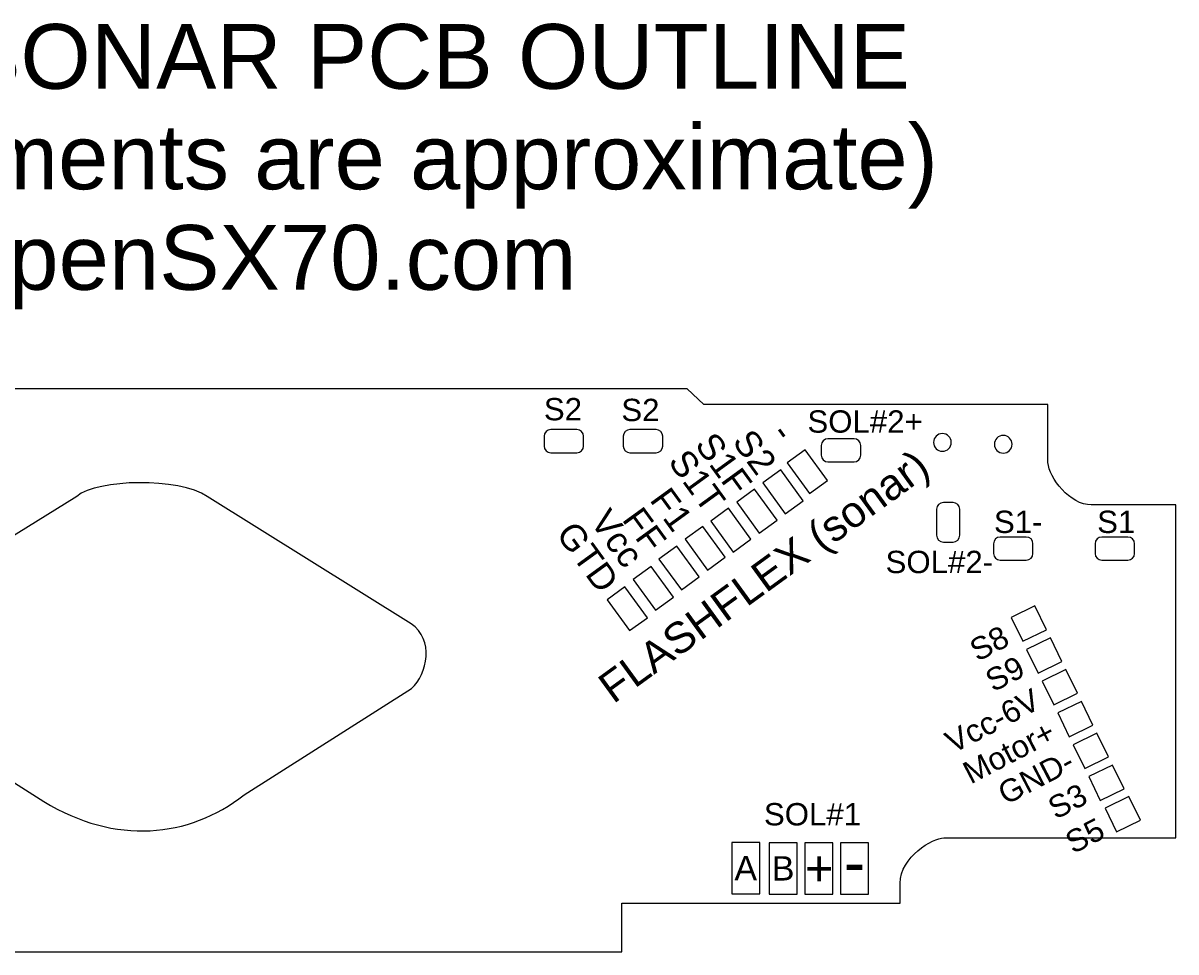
# Model space of a CAD drawing. Header units: millimetres. Extents: x -59 to 59, y -49 to 45.
# Drawn here: x -12 to 45.1, y -1.2 to 44.7 of the extents above; entities that cross this region are included whole.
import ezdxf
from ezdxf.lldxf.tags import DXFTag

# ---------------------------------------------------------------- set-up
doc = ezdxf.new("R2010")
doc.units = ezdxf.units.MM
doc.header["$MEASUREMENT"] = 0
doc.layers.add('Capa 1', color=7, linetype='Continuous')
doc.styles.add('26', font='Arial', dxfattribs={"height": 1})
doc.styles.add('27', font='Arial', dxfattribs={"height": 1})
doc.styles.add('28', font='Arial', dxfattribs={"height": 1})
doc.styles.add('29', font='Arial', dxfattribs={"height": 1})
doc.styles.add('30', font='Arial', dxfattribs={"height": 1})
doc.styles.add('31', font='Arial', dxfattribs={"height": 1})
doc.styles.add('32', font='Arial', dxfattribs={"height": 1})
doc.styles.add('33', font='Arial', dxfattribs={"height": 1})
doc.styles.add('34', font='Arial', dxfattribs={"height": 1})
doc.styles.add('35', font='Arial', dxfattribs={"height": 1})
doc.styles.add('36', font='Arial', dxfattribs={"height": 1})
doc.styles.add('37', font='Arial', dxfattribs={"height": 1})
doc.styles.add('38', font='Arial', dxfattribs={"height": 1})
doc.styles.add('39', font='Arial', dxfattribs={"height": 1})
doc.styles.add('40', font='Arial', dxfattribs={"height": 1})
doc.styles.add('41', font='Arial', dxfattribs={"height": 1})
doc.styles.add('42', font='Arial', dxfattribs={"height": 1})
doc.styles.add('43', font='Arial', dxfattribs={"height": 1})
doc.styles.add('44', font='Arial', dxfattribs={"height": 1})
doc.styles.add('45', font='Arial', dxfattribs={"height": 1})
doc.styles.add('46', font='Arial', dxfattribs={"height": 1})
doc.styles.add('48', font='Arial', dxfattribs={"height": 1})
doc.styles.add('49', font='Arial', dxfattribs={"height": 1})
doc.styles.add('50', font='Arial', dxfattribs={"height": 1})
doc.styles.add('51', font='Arial', dxfattribs={"height": 1})
doc.styles.add('52', font='Arial', dxfattribs={"height": 1})
doc.styles.add('53', font='Arial', dxfattribs={"height": 1})
doc.styles.add('54', font='Arial', dxfattribs={"height": 1})
doc.styles.add('55', font='Arial', dxfattribs={"height": 1})
doc.styles.add('56', font='Arial', dxfattribs={"height": 1})
tags = doc.linetypes.add('New Line1', pattern=[0.2, 0.1, -0.1]).pattern_tags.tags
tags[6:7] = [DXFTag(74, 4), DXFTag(75, 0), DXFTag(340, '0'), DXFTag(46, 1.0), DXFTag(50, 0.0), DXFTag(44, 0.0), DXFTag(45, 0.0)]
tags[4:5] = [DXFTag(74, 4), DXFTag(75, 0), DXFTag(340, '0'), DXFTag(46, 1.0), DXFTag(50, 0.0), DXFTag(44, 0.0), DXFTag(45, 0.0)]
tags = doc.linetypes.add('New Line2', pattern=[0.2, 0.1, -0.1]).pattern_tags.tags
tags[6:7] = [DXFTag(74, 4), DXFTag(75, 0), DXFTag(340, '0'), DXFTag(46, 1.0), DXFTag(50, 0.0), DXFTag(44, 0.0), DXFTag(45, 0.0)]
tags[4:5] = [DXFTag(74, 4), DXFTag(75, 0), DXFTag(340, '0'), DXFTag(46, 1.0), DXFTag(50, 0.0), DXFTag(44, 0.0), DXFTag(45, 0.0)]
tags = doc.linetypes.add('New Line3', pattern=[0.2, 0.1, -0.1]).pattern_tags.tags
tags[6:7] = [DXFTag(74, 4), DXFTag(75, 0), DXFTag(340, '0'), DXFTag(46, 1.0), DXFTag(50, 0.0), DXFTag(44, 0.0), DXFTag(45, 0.0)]
tags[4:5] = [DXFTag(74, 4), DXFTag(75, 0), DXFTag(340, '0'), DXFTag(46, 1.0), DXFTag(50, 0.0), DXFTag(44, 0.0), DXFTag(45, 0.0)]
tags = doc.linetypes.add('New Line4', pattern=[0.2, 0.1, -0.1]).pattern_tags.tags
tags[6:7] = [DXFTag(74, 4), DXFTag(75, 0), DXFTag(340, '0'), DXFTag(46, 1.0), DXFTag(50, 0.0), DXFTag(44, 0.0), DXFTag(45, 0.0)]
tags[4:5] = [DXFTag(74, 4), DXFTag(75, 0), DXFTag(340, '0'), DXFTag(46, 1.0), DXFTag(50, 0.0), DXFTag(44, 0.0), DXFTag(45, 0.0)]
tags = doc.linetypes.add('New Line5', pattern=[0.2, 0.1, -0.1]).pattern_tags.tags
tags[6:7] = [DXFTag(74, 4), DXFTag(75, 0), DXFTag(340, '0'), DXFTag(46, 1.0), DXFTag(50, 0.0), DXFTag(44, 0.0), DXFTag(45, 0.0)]
tags[4:5] = [DXFTag(74, 4), DXFTag(75, 0), DXFTag(340, '0'), DXFTag(46, 1.0), DXFTag(50, 0.0), DXFTag(44, 0.0), DXFTag(45, 0.0)]
tags = doc.linetypes.add('New Line6', pattern=[0.2, 0.1, -0.1]).pattern_tags.tags
tags[6:7] = [DXFTag(74, 4), DXFTag(75, 0), DXFTag(340, '0'), DXFTag(46, 1.0), DXFTag(50, 0.0), DXFTag(44, 0.0), DXFTag(45, 0.0)]
tags[4:5] = [DXFTag(74, 4), DXFTag(75, 0), DXFTag(340, '0'), DXFTag(46, 1.0), DXFTag(50, 0.0), DXFTag(44, 0.0), DXFTag(45, 0.0)]
tags = doc.linetypes.add('New Line7', pattern=[0.2, 0.1, -0.1]).pattern_tags.tags
tags[6:7] = [DXFTag(74, 4), DXFTag(75, 0), DXFTag(340, '0'), DXFTag(46, 1.0), DXFTag(50, 0.0), DXFTag(44, 0.0), DXFTag(45, 0.0)]
tags[4:5] = [DXFTag(74, 4), DXFTag(75, 0), DXFTag(340, '0'), DXFTag(46, 1.0), DXFTag(50, 0.0), DXFTag(44, 0.0), DXFTag(45, 0.0)]
tags = doc.linetypes.add('New Line8', pattern=[0.2, 0.1, -0.1]).pattern_tags.tags
tags[6:7] = [DXFTag(74, 4), DXFTag(75, 0), DXFTag(340, '0'), DXFTag(46, 1.0), DXFTag(50, 0.0), DXFTag(44, 0.0), DXFTag(45, 0.0)]
tags[4:5] = [DXFTag(74, 4), DXFTag(75, 0), DXFTag(340, '0'), DXFTag(46, 1.0), DXFTag(50, 0.0), DXFTag(44, 0.0), DXFTag(45, 0.0)]

msp = doc.modelspace()

# ---------------------------------------------------------------- linework, layer by layer
at = {"layer": 'Capa 1', "color": 251, "lineweight": 9}
for points in [[(23.076, 1.668), (24.458, 1.668), (24.458, 4.207), (23.076, 4.207), (23.076, 1.668)], [(23.076, 1.668), (24.458, 1.668), (24.458, 4.207), (23.076, 4.207), (23.076, 1.668)], [(24.923, 1.661), (26.306, 1.661), (26.306, 4.2), (24.923, 4.2), (24.923, 1.661)], [(24.923, 1.661), (26.306, 1.661), (26.306, 4.2), (24.923, 4.2), (24.923, 1.661)], [(28.456, 1.654), (29.839, 1.654), (29.839, 4.192), (28.456, 4.192), (28.456, 1.654)]]:
    msp.add_lwpolyline(points, close=True, dxfattribs=at)
at = {"layer": 'Capa 1', "color": 7, "lineweight": 9}
for points in [[(26.688, 1.651), (28.07, 1.651), (28.07, 4.189), (26.688, 4.189), (26.688, 1.651)], [(28.456, 1.654), (29.839, 1.654), (29.839, 4.192), (28.456, 4.192), (28.456, 1.654)]]:
    msp.add_lwpolyline(points, close=True, dxfattribs=at)
at = {"layer": 'Capa 1', "color": 251, "lineweight": 9}
for points, knots in [([(40.866, 20.909), (40.866, 20.909), (40.936, 20.911), (40.936, 20.911), (40.936, 20.911), (40.936, 20.911), (45.054, 20.908), (45.054, 20.908), (45.054, 20.908), (45.054, 20.908), (45.054, 4.436), (45.054, 4.436), (45.054, 4.436), (45.054, 4.436), (33.574, 4.436), (33.574, 4.436), (33.574, 4.436), (33.022, 4.436), (31.407, 3.503), (31.407, 2.196), (31.407, 2.196), (31.407, 2.196), (31.407, 1.207), (31.407, 1.207), (31.407, 1.207), (31.407, 1.207), (17.637, 1.207), (17.637, 1.207), (17.637, 1.207), (17.637, 1.207), (17.637, -1.202), (17.637, -1.202), (17.637, -1.202), (17.637, -1.202), (-46.663, -1.202), (-46.663, -1.202), (-46.663, -1.202), (-46.663, -1.202), (-46.663, 2.403), (-46.663, 2.403), (-46.663, 2.403), (-46.663, 3.121), (-47.97, 4.436), (-49.172, 4.436), (-49.172, 4.436), (-49.172, 4.436), (-50.83, 4.436), (-50.83, 4.436), (-50.83, 4.436), (-50.83, 4.436), (-50.83, 12.617), (-50.83, 12.617), (-50.83, 12.617), (-50.83, 12.617), (-48.242, 12.638), (-48.242, 12.638), (-48.242, 12.638), (-47.551, 12.85), (-47.557, 14.053), (-48.242, 14.252), (-48.242, 14.252), (-48.242, 14.252), (-50.83, 14.256), (-50.83, 14.256), (-50.83, 14.256), (-50.83, 14.256), (-50.83, 18.083), (-50.83, 18.083), (-50.83, 18.083), (-50.83, 18.083), (-48.242, 18.083), (-48.242, 18.083), (-48.242, 18.083), (-46.663, 18.083), (-46.006, 19.727), (-46.006, 20.908), (-46.006, 20.908), (-46.006, 20.908), (-46.006, 25.87), (-46.006, 25.87), (-46.006, 25.87), (-46.006, 25.87), (-35.727, 25.87), (-35.727, 25.87), (-35.727, 25.87), (-35.727, 25.87), (-35.727, 24.741), (-35.727, 24.741), (-35.727, 24.741), (-35.727, 24.741), (-26.3, 24.741), (-26.3, 24.741), (-26.3, 24.741), (-26.3, 24.741), (-26.3, 26.66), (-26.3, 26.66), (-26.3, 26.66), (-26.3, 26.66), (20.877, 26.66), (20.877, 26.66), (20.877, 26.66), (20.877, 26.66), (21.688, 25.87), (21.688, 25.87), (21.688, 25.87), (21.688, 25.87), (38.717, 25.87), (38.717, 25.87), (38.717, 25.87), (38.717, 25.87), (38.723, 23.006), (38.723, 23.006), (38.723, 23.006), (38.757, 22.246), (39.823, 20.908), (40.866, 20.909)], [0, 0, 0, 0, 0.033333, 0.033333, 0.033333, 0.033333, 0.066667, 0.066667, 0.066667, 0.066667, 0.1, 0.1, 0.1, 0.1, 0.133333, 0.133333, 0.133333, 0.133333, 0.166667, 0.166667, 0.166667, 0.166667, 0.2, 0.2, 0.2, 0.2, 0.233333, 0.233333, 0.233333, 0.233333, 0.266667, 0.266667, 0.266667, 0.266667, 0.3, 0.3, 0.3, 0.3, 0.333333, 0.333333, 0.333333, 0.333333, 0.366667, 0.366667, 0.366667, 0.366667, 0.4, 0.4, 0.4, 0.4, 0.433333, 0.433333, 0.433333, 0.433333, 0.466667, 0.466667, 0.466667, 0.466667, 0.5, 0.5, 0.5, 0.5, 0.533333, 0.533333, 0.533333, 0.533333, 0.566667, 0.566667, 0.566667, 0.566667, 0.6, 0.6, 0.6, 0.6, 0.633333, 0.633333, 0.633333, 0.633333, 0.666667, 0.666667, 0.666667, 0.666667, 0.7, 0.7, 0.7, 0.7, 0.733333, 0.733333, 0.733333, 0.733333, 0.766667, 0.766667, 0.766667, 0.766667, 0.8, 0.8, 0.8, 0.8, 0.833333, 0.833333, 0.833333, 0.833333, 0.866667, 0.866667, 0.866667, 0.866667, 0.9, 0.9, 0.9, 0.9, 0.933333, 0.933333, 0.933333, 0.933333, 1, 1, 1, 1]), ([(25.823, 22.994), (25.823, 22.994), (26.705, 23.635), (26.705, 23.635), (26.705, 23.635), (26.705, 23.635), (27.813, 22.11), (27.813, 22.11), (27.813, 22.11), (27.813, 22.11), (26.93, 21.469), (26.93, 21.469), (26.93, 21.469), (26.93, 21.469), (25.823, 22.994), (25.823, 22.994)], [0, 0, 0, 0, 0.2, 0.2, 0.2, 0.2, 0.4, 0.4, 0.4, 0.4, 0.6, 0.6, 0.6, 0.6, 1, 1, 1, 1]), ([(-19.308, 15.146), (-19.308, 15.146), (-9.334, 21.332), (-9.334, 21.332), (-9.334, 21.332), (-8.307, 22.194), (-4.274, 22.279), (-2.875, 21.332), (-2.875, 21.332), (-2.875, 21.332), (7.217, 15.027), (7.217, 15.027), (7.217, 15.027), (8.36, 14.256), (8.03, 12.554), (7.233, 11.824), (7.233, 11.824), (7.233, 11.824), (-1.049, 6.563), (-1.049, 6.563), (-1.049, 6.563), (-3.799, 4.436), (-7.4, 4.075), (-10.961, 6.244), (-10.961, 6.244), (-10.961, 6.244), (-19.607, 11.728), (-19.607, 11.728), (-19.607, 11.728), (-20.777, 12.393), (-20.942, 14.236), (-19.308, 15.146)], [0, 0, 0, 0, 0.111111, 0.111111, 0.111111, 0.111111, 0.222222, 0.222222, 0.222222, 0.222222, 0.333333, 0.333333, 0.333333, 0.333333, 0.444444, 0.444444, 0.444444, 0.444444, 0.555556, 0.555556, 0.555556, 0.555556, 0.666667, 0.666667, 0.666667, 0.666667, 0.777778, 0.777778, 0.777778, 0.777778, 1, 1, 1, 1]), ([(24.616, 22), (24.616, 22), (25.498, 22.641), (25.498, 22.641), (25.498, 22.641), (25.498, 22.641), (26.606, 21.117), (26.606, 21.117), (26.606, 21.117), (26.606, 21.117), (25.723, 20.475), (25.723, 20.475), (25.723, 20.475), (25.723, 20.475), (24.616, 22), (24.616, 22)], [0, 0, 0, 0, 0.2, 0.2, 0.2, 0.2, 0.4, 0.4, 0.4, 0.4, 0.6, 0.6, 0.6, 0.6, 1, 1, 1, 1]), ([(23.326, 21.043), (23.326, 21.043), (24.209, 21.684), (24.209, 21.684), (24.209, 21.684), (24.209, 21.684), (25.317, 20.16), (25.317, 20.16), (25.317, 20.16), (25.317, 20.16), (24.434, 19.518), (24.434, 19.518), (24.434, 19.518), (24.434, 19.518), (23.326, 21.043), (23.326, 21.043)], [0, 0, 0, 0, 0.2, 0.2, 0.2, 0.2, 0.4, 0.4, 0.4, 0.4, 0.6, 0.6, 0.6, 0.6, 1, 1, 1, 1]), ([(22.037, 20.101), (22.037, 20.101), (22.919, 20.742), (22.919, 20.742), (22.919, 20.742), (22.919, 20.742), (24.027, 19.217), (24.027, 19.217), (24.027, 19.217), (24.027, 19.217), (23.144, 18.576), (23.144, 18.576), (23.144, 18.576), (23.144, 18.576), (22.037, 20.101), (22.037, 20.101)], [0, 0, 0, 0, 0.2, 0.2, 0.2, 0.2, 0.4, 0.4, 0.4, 0.4, 0.6, 0.6, 0.6, 0.6, 1, 1, 1, 1]), ([(20.764, 19.208), (20.764, 19.208), (21.646, 19.849), (21.646, 19.849), (21.646, 19.849), (21.646, 19.849), (22.754, 18.325), (22.754, 18.325), (22.754, 18.325), (22.754, 18.325), (21.871, 17.683), (21.871, 17.683), (21.871, 17.683), (21.871, 17.683), (20.764, 19.208), (20.764, 19.208)], [0, 0, 0, 0, 0.2, 0.2, 0.2, 0.2, 0.4, 0.4, 0.4, 0.4, 0.6, 0.6, 0.6, 0.6, 1, 1, 1, 1]), ([(19.474, 18.232), (19.474, 18.232), (20.357, 18.874), (20.357, 18.874), (20.357, 18.874), (20.357, 18.874), (21.465, 17.349), (21.465, 17.349), (21.465, 17.349), (21.465, 17.349), (20.582, 16.708), (20.582, 16.708), (20.582, 16.708), (20.582, 16.708), (19.474, 18.232), (19.474, 18.232)], [0, 0, 0, 0, 0.2, 0.2, 0.2, 0.2, 0.4, 0.4, 0.4, 0.4, 0.6, 0.6, 0.6, 0.6, 1, 1, 1, 1]), ([(18.201, 17.224), (18.201, 17.224), (19.084, 17.865), (19.084, 17.865), (19.084, 17.865), (19.084, 17.865), (20.192, 16.341), (20.192, 16.341), (20.192, 16.341), (20.192, 16.341), (19.309, 15.699), (19.309, 15.699), (19.309, 15.699), (19.309, 15.699), (18.201, 17.224), (18.201, 17.224)], [0, 0, 0, 0, 0.2, 0.2, 0.2, 0.2, 0.4, 0.4, 0.4, 0.4, 0.6, 0.6, 0.6, 0.6, 1, 1, 1, 1]), ([(16.912, 16.215), (16.912, 16.215), (17.794, 16.857), (17.794, 16.857), (17.794, 16.857), (17.794, 16.857), (18.902, 15.332), (18.902, 15.332), (18.902, 15.332), (18.902, 15.332), (18.02, 14.691), (18.02, 14.691), (18.02, 14.691), (18.02, 14.691), (16.912, 16.215), (16.912, 16.215)], [0, 0, 0, 0, 0.2, 0.2, 0.2, 0.2, 0.4, 0.4, 0.4, 0.4, 0.6, 0.6, 0.6, 0.6, 1, 1, 1, 1]), ([(38.072, 15.913), (38.072, 15.913), (38.645, 14.739), (38.645, 14.739), (38.645, 14.739), (38.645, 14.739), (37.471, 14.166), (37.471, 14.166), (37.471, 14.166), (37.471, 14.166), (36.898, 15.34), (36.898, 15.34), (36.898, 15.34), (36.898, 15.34), (38.072, 15.913), (38.072, 15.913)], [0, 0, 0, 0, 0.2, 0.2, 0.2, 0.2, 0.4, 0.4, 0.4, 0.4, 0.6, 0.6, 0.6, 0.6, 1, 1, 1, 1]), ([(38.84, 14.339), (38.84, 14.339), (39.413, 13.165), (39.413, 13.165), (39.413, 13.165), (39.413, 13.165), (38.239, 12.592), (38.239, 12.592), (38.239, 12.592), (38.239, 12.592), (37.666, 13.766), (37.666, 13.766), (37.666, 13.766), (37.666, 13.766), (38.84, 14.339), (38.84, 14.339)], [0, 0, 0, 0, 0.2, 0.2, 0.2, 0.2, 0.4, 0.4, 0.4, 0.4, 0.6, 0.6, 0.6, 0.6, 1, 1, 1, 1]), ([(39.608, 12.765), (39.608, 12.765), (40.181, 11.591), (40.181, 11.591), (40.181, 11.591), (40.181, 11.591), (39.007, 11.018), (39.007, 11.018), (39.007, 11.018), (39.007, 11.018), (38.434, 12.192), (38.434, 12.192), (38.434, 12.192), (38.434, 12.192), (39.608, 12.765), (39.608, 12.765)], [0, 0, 0, 0, 0.2, 0.2, 0.2, 0.2, 0.4, 0.4, 0.4, 0.4, 0.6, 0.6, 0.6, 0.6, 1, 1, 1, 1]), ([(40.376, 11.191), (40.376, 11.191), (40.948, 10.017), (40.948, 10.017), (40.948, 10.017), (40.948, 10.017), (39.774, 9.444), (39.774, 9.444), (39.774, 9.444), (39.774, 9.444), (39.202, 10.618), (39.202, 10.618), (39.202, 10.618), (39.202, 10.618), (40.376, 11.191), (40.376, 11.191)], [0, 0, 0, 0, 0.2, 0.2, 0.2, 0.2, 0.4, 0.4, 0.4, 0.4, 0.6, 0.6, 0.6, 0.6, 1, 1, 1, 1]), ([(41.143, 9.617), (41.143, 9.617), (41.716, 8.443), (41.716, 8.443), (41.716, 8.443), (41.716, 8.443), (40.542, 7.87), (40.542, 7.87), (40.542, 7.87), (40.542, 7.87), (39.969, 9.044), (39.969, 9.044), (39.969, 9.044), (39.969, 9.044), (41.143, 9.617), (41.143, 9.617)], [0, 0, 0, 0, 0.2, 0.2, 0.2, 0.2, 0.4, 0.4, 0.4, 0.4, 0.6, 0.6, 0.6, 0.6, 1, 1, 1, 1]), ([(41.911, 8.043), (41.911, 8.043), (42.484, 6.869), (42.484, 6.869), (42.484, 6.869), (42.484, 6.869), (41.31, 6.296), (41.31, 6.296), (41.31, 6.296), (41.31, 6.296), (40.737, 7.47), (40.737, 7.47), (40.737, 7.47), (40.737, 7.47), (41.911, 8.043), (41.911, 8.043)], [0, 0, 0, 0, 0.2, 0.2, 0.2, 0.2, 0.4, 0.4, 0.4, 0.4, 0.6, 0.6, 0.6, 0.6, 1, 1, 1, 1]), ([(42.72, 6.487), (42.72, 6.487), (43.293, 5.313), (43.293, 5.313), (43.293, 5.313), (43.293, 5.313), (42.119, 4.741), (42.119, 4.741), (42.119, 4.741), (42.119, 4.741), (41.546, 5.915), (41.546, 5.915), (41.546, 5.915), (41.546, 5.915), (42.72, 6.487), (42.72, 6.487)], [0, 0, 0, 0, 0.2, 0.2, 0.2, 0.2, 0.4, 0.4, 0.4, 0.4, 0.6, 0.6, 0.6, 0.6, 1, 1, 1, 1])]:
    msp.add_open_spline(points, degree=3, knots=knots, dxfattribs=at)
at = {"layer": 'Capa 1', "color": 251, "linetype": 'New Line7', "lineweight": 9}
msp.add_open_spline([(14.122, 24.635), (14.122, 24.635), (15.411, 24.635), (15.411, 24.635), (15.411, 24.635), (15.594, 24.635), (15.743, 24.486), (15.743, 24.303), (15.743, 24.303), (15.743, 24.303), (15.743, 23.824), (15.743, 23.824), (15.743, 23.824), (15.743, 23.641), (15.594, 23.492), (15.411, 23.492), (15.411, 23.492), (15.411, 23.492), (14.122, 23.492), (14.122, 23.492), (14.122, 23.492), (13.939, 23.492), (13.789, 23.641), (13.789, 23.824), (13.789, 23.824), (13.789, 23.824), (13.789, 24.303), (13.789, 24.303), (13.789, 24.303), (13.789, 24.486), (13.939, 24.635), (14.122, 24.635)], degree=3, knots=[0, 0, 0, 0, 0.111111, 0.111111, 0.111111, 0.111111, 0.222222, 0.222222, 0.222222, 0.222222, 0.333333, 0.333333, 0.333333, 0.333333, 0.444444, 0.444444, 0.444444, 0.444444, 0.555556, 0.555556, 0.555556, 0.555556, 0.666667, 0.666667, 0.666667, 0.666667, 0.777778, 0.777778, 0.777778, 0.777778, 1, 1, 1, 1], dxfattribs=at)
at = {"layer": 'Capa 1', "color": 251, "linetype": 'New Line8', "lineweight": 9}
msp.add_open_spline([(18.04, 24.635), (18.04, 24.635), (19.33, 24.635), (19.33, 24.635), (19.33, 24.635), (19.513, 24.635), (19.662, 24.486), (19.662, 24.303), (19.662, 24.303), (19.662, 24.303), (19.662, 23.824), (19.662, 23.824), (19.662, 23.824), (19.662, 23.641), (19.513, 23.492), (19.33, 23.492), (19.33, 23.492), (19.33, 23.492), (18.04, 23.492), (18.04, 23.492), (18.04, 23.492), (17.858, 23.492), (17.708, 23.641), (17.708, 23.824), (17.708, 23.824), (17.708, 23.824), (17.708, 24.303), (17.708, 24.303), (17.708, 24.303), (17.708, 24.486), (17.858, 24.635), (18.04, 24.635)], degree=3, knots=[0, 0, 0, 0, 0.111111, 0.111111, 0.111111, 0.111111, 0.222222, 0.222222, 0.222222, 0.222222, 0.333333, 0.333333, 0.333333, 0.333333, 0.444444, 0.444444, 0.444444, 0.444444, 0.555556, 0.555556, 0.555556, 0.555556, 0.666667, 0.666667, 0.666667, 0.666667, 0.777778, 0.777778, 0.777778, 0.777778, 1, 1, 1, 1], dxfattribs=at)
at = {"layer": 'Capa 1', "color": 251, "linetype": 'New Line1', "lineweight": 9}
msp.add_open_spline([(27.837, 24.182), (27.837, 24.182), (29.127, 24.182), (29.127, 24.182), (29.127, 24.182), (29.31, 24.182), (29.459, 24.032), (29.459, 23.849), (29.459, 23.849), (29.459, 23.849), (29.459, 23.371), (29.459, 23.371), (29.459, 23.371), (29.459, 23.188), (29.31, 23.039), (29.127, 23.039), (29.127, 23.039), (29.127, 23.039), (27.837, 23.039), (27.837, 23.039), (27.837, 23.039), (27.655, 23.039), (27.505, 23.188), (27.505, 23.371), (27.505, 23.371), (27.505, 23.371), (27.505, 23.849), (27.505, 23.849), (27.505, 23.849), (27.505, 24.032), (27.655, 24.182), (27.837, 24.182)], degree=3, knots=[0, 0, 0, 0, 0.111111, 0.111111, 0.111111, 0.111111, 0.222222, 0.222222, 0.222222, 0.222222, 0.333333, 0.333333, 0.333333, 0.333333, 0.444444, 0.444444, 0.444444, 0.444444, 0.555556, 0.555556, 0.555556, 0.555556, 0.666667, 0.666667, 0.666667, 0.666667, 0.777778, 0.777778, 0.777778, 0.777778, 1, 1, 1, 1], dxfattribs=at)
at = {"layer": 'Capa 1', "color": 251, "linetype": 'New Line5', "lineweight": 9}
msp.add_open_spline([(33.497, 24.44), (33.74, 24.44), (33.936, 24.243), (33.936, 24.001), (33.936, 24.001), (33.936, 23.759), (33.74, 23.562), (33.497, 23.562), (33.497, 23.562), (33.255, 23.562), (33.059, 23.759), (33.059, 24.001), (33.059, 24.001), (33.059, 24.243), (33.255, 24.44), (33.497, 24.44)], degree=3, knots=[0, 0, 0, 0, 0.2, 0.2, 0.2, 0.2, 0.4, 0.4, 0.4, 0.4, 0.6, 0.6, 0.6, 0.6, 1, 1, 1, 1], dxfattribs=at)
at = {"layer": 'Capa 1', "color": 251, "linetype": 'New Line6', "lineweight": 9}
msp.add_open_spline([(36.508, 24.347), (36.75, 24.347), (36.947, 24.15), (36.947, 23.908), (36.947, 23.908), (36.947, 23.666), (36.75, 23.47), (36.508, 23.47), (36.508, 23.47), (36.266, 23.47), (36.069, 23.666), (36.069, 23.908), (36.069, 23.908), (36.069, 24.15), (36.266, 24.347), (36.508, 24.347)], degree=3, knots=[0, 0, 0, 0, 0.2, 0.2, 0.2, 0.2, 0.4, 0.4, 0.4, 0.4, 0.6, 0.6, 0.6, 0.6, 1, 1, 1, 1], dxfattribs=at)
at = {"layer": 'Capa 1', "color": 251, "linetype": 'New Line4', "lineweight": 9}
msp.add_open_spline([(33.214, 19.407), (33.214, 19.407), (33.214, 20.696), (33.214, 20.696), (33.214, 20.696), (33.214, 20.879), (33.364, 21.028), (33.547, 21.028), (33.547, 21.028), (33.547, 21.028), (34.025, 21.028), (34.025, 21.028), (34.025, 21.028), (34.208, 21.028), (34.358, 20.879), (34.358, 20.696), (34.358, 20.696), (34.358, 20.696), (34.358, 19.407), (34.358, 19.407), (34.358, 19.407), (34.358, 19.224), (34.208, 19.074), (34.025, 19.074), (34.025, 19.074), (34.025, 19.074), (33.547, 19.074), (33.547, 19.074), (33.547, 19.074), (33.364, 19.074), (33.214, 19.224), (33.214, 19.407)], degree=3, knots=[0, 0, 0, 0, 0.111111, 0.111111, 0.111111, 0.111111, 0.222222, 0.222222, 0.222222, 0.222222, 0.333333, 0.333333, 0.333333, 0.333333, 0.444444, 0.444444, 0.444444, 0.444444, 0.555556, 0.555556, 0.555556, 0.555556, 0.666667, 0.666667, 0.666667, 0.666667, 0.777778, 0.777778, 0.777778, 0.777778, 1, 1, 1, 1], dxfattribs=at)
at = {"layer": 'Capa 1', "color": 251, "linetype": 'New Line2', "lineweight": 9}
msp.add_open_spline([(36.358, 19.323), (36.358, 19.323), (37.648, 19.323), (37.648, 19.323), (37.648, 19.323), (37.83, 19.323), (37.98, 19.174), (37.98, 18.991), (37.98, 18.991), (37.98, 18.991), (37.98, 18.512), (37.98, 18.512), (37.98, 18.512), (37.98, 18.329), (37.83, 18.18), (37.648, 18.18), (37.648, 18.18), (37.648, 18.18), (36.358, 18.18), (36.358, 18.18), (36.358, 18.18), (36.175, 18.18), (36.026, 18.329), (36.026, 18.512), (36.026, 18.512), (36.026, 18.512), (36.026, 18.991), (36.026, 18.991), (36.026, 18.991), (36.026, 19.174), (36.175, 19.323), (36.358, 19.323)], degree=3, knots=[0, 0, 0, 0, 0.111111, 0.111111, 0.111111, 0.111111, 0.222222, 0.222222, 0.222222, 0.222222, 0.333333, 0.333333, 0.333333, 0.333333, 0.444444, 0.444444, 0.444444, 0.444444, 0.555556, 0.555556, 0.555556, 0.555556, 0.666667, 0.666667, 0.666667, 0.666667, 0.777778, 0.777778, 0.777778, 0.777778, 1, 1, 1, 1], dxfattribs=at)
at = {"layer": 'Capa 1', "color": 251, "linetype": 'New Line3', "lineweight": 9}
msp.add_open_spline([(41.383, 19.323), (41.383, 19.323), (42.672, 19.323), (42.672, 19.323), (42.672, 19.323), (42.855, 19.323), (43.005, 19.174), (43.005, 18.991), (43.005, 18.991), (43.005, 18.991), (43.005, 18.512), (43.005, 18.512), (43.005, 18.512), (43.005, 18.329), (42.855, 18.18), (42.672, 18.18), (42.672, 18.18), (42.672, 18.18), (41.383, 18.18), (41.383, 18.18), (41.383, 18.18), (41.2, 18.18), (41.05, 18.329), (41.05, 18.512), (41.05, 18.512), (41.05, 18.512), (41.05, 18.991), (41.05, 18.991), (41.05, 18.991), (41.05, 19.174), (41.2, 19.323), (41.383, 19.323)], degree=3, knots=[0, 0, 0, 0, 0.111111, 0.111111, 0.111111, 0.111111, 0.222222, 0.222222, 0.222222, 0.222222, 0.333333, 0.333333, 0.333333, 0.333333, 0.444444, 0.444444, 0.444444, 0.444444, 0.555556, 0.555556, 0.555556, 0.555556, 0.666667, 0.666667, 0.666667, 0.666667, 0.777778, 0.777778, 0.777778, 0.777778, 1, 1, 1, 1], dxfattribs=at)
at = {"layer": 'Capa 1', "color": 7, "lineweight": 9}
for points in [[(38.072, 15.913), (38.072, 15.913), (38.645, 14.739), (38.645, 14.739), (38.645, 14.739), (38.645, 14.739), (37.471, 14.166), (37.471, 14.166), (37.471, 14.166), (37.471, 14.166), (36.898, 15.34), (36.898, 15.34), (36.898, 15.34), (36.898, 15.34), (38.072, 15.913), (38.072, 15.913)], [(38.84, 14.339), (38.84, 14.339), (39.413, 13.165), (39.413, 13.165), (39.413, 13.165), (39.413, 13.165), (38.239, 12.592), (38.239, 12.592), (38.239, 12.592), (38.239, 12.592), (37.666, 13.766), (37.666, 13.766), (37.666, 13.766), (37.666, 13.766), (38.84, 14.339), (38.84, 14.339)], [(39.608, 12.765), (39.608, 12.765), (40.181, 11.591), (40.181, 11.591), (40.181, 11.591), (40.181, 11.591), (39.007, 11.018), (39.007, 11.018), (39.007, 11.018), (39.007, 11.018), (38.434, 12.192), (38.434, 12.192), (38.434, 12.192), (38.434, 12.192), (39.608, 12.765), (39.608, 12.765)], [(40.376, 11.191), (40.376, 11.191), (40.948, 10.017), (40.948, 10.017), (40.948, 10.017), (40.948, 10.017), (39.774, 9.444), (39.774, 9.444), (39.774, 9.444), (39.774, 9.444), (39.202, 10.618), (39.202, 10.618), (39.202, 10.618), (39.202, 10.618), (40.376, 11.191), (40.376, 11.191)], [(41.143, 9.617), (41.143, 9.617), (41.716, 8.443), (41.716, 8.443), (41.716, 8.443), (41.716, 8.443), (40.542, 7.87), (40.542, 7.87), (40.542, 7.87), (40.542, 7.87), (39.969, 9.044), (39.969, 9.044), (39.969, 9.044), (39.969, 9.044), (41.143, 9.617), (41.143, 9.617)], [(41.911, 8.043), (41.911, 8.043), (42.484, 6.869), (42.484, 6.869), (42.484, 6.869), (42.484, 6.869), (41.31, 6.296), (41.31, 6.296), (41.31, 6.296), (41.31, 6.296), (40.737, 7.47), (40.737, 7.47), (40.737, 7.47), (40.737, 7.47), (41.911, 8.043), (41.911, 8.043)], [(42.72, 6.487), (42.72, 6.487), (43.293, 5.313), (43.293, 5.313), (43.293, 5.313), (43.293, 5.313), (42.119, 4.741), (42.119, 4.741), (42.119, 4.741), (42.119, 4.741), (41.546, 5.915), (41.546, 5.915), (41.546, 5.915), (41.546, 5.915), (42.72, 6.487), (42.72, 6.487)]]:
    msp.add_open_spline(points, degree=3, knots=[0, 0, 0, 0, 0.2, 0.2, 0.2, 0.2, 0.4, 0.4, 0.4, 0.4, 0.6, 0.6, 0.6, 0.6, 1, 1, 1, 1], dxfattribs=at)

# ---------------------------------------------------------------- texts
at = {"layer": 'Capa 1'}
for s, style, p in [('SX70 & SONAR PCB OUTLINE', '26', (-31.521, 41.494)), ('(measurements are approximate)', '27', (-32.884, 36.523)), ('openSX70.com', '28', (-15.206, 31.552))]:
    msp.add_text(s, height=3.20371, dxfattribs=dict(at, style=style)).set_placement(p)
at = {"layer": 'Capa 1', "color": 254}
for s, height, style, p in [('S2', 1.1051, '37', (13.78, 25.094)), ('S2', 1.1051, '38', (17.612, 25.055)), ('SOL#2+', 1.1051, '30', (26.82, 24.484)), ('A', 1.204, '32', (23.208, 2.338)), ('B', 1.204, '33', (25.056, 2.331))]:
    msp.add_text(s, height=height, dxfattribs=dict(at, style=style)).set_placement(p)
at = {"layer": 'Capa 1', "oblique": 0}
for s, height, rotation, style, p in [('S2', 1.27, -54, '55', (23.066, 24.037)), ('-', 1.27, -54, '56', (24.977, 24.419)), ('S1F', 1.27, -54, '54', (21.213, 23.886)), ('FLASHFLEX (sonar)', 1.52244, 36, '48', (17.215, 11.042)), ('S1T', 1.27, -54, '53', (19.89, 23.049)), ('F1', 1.27, -54, '52', (18.977, 21.154)), ('Vcc', 1.27, -54, '50', (16.025, 20.088)), ('FF', 1.27, -54, '51', (17.61, 20.184)), ('GTD', 1.27, -54, '49', (14.34, 19.477))]:
    msp.add_text(s, height=height, rotation=rotation, dxfattribs=dict(at, style=style)).set_placement(p)
at = {"layer": 'Capa 1', "color": 253}
for s, height, style, p in [('S1-', 1.1051, '29', (36.049, 19.52)), ('S1', 1.1051, '46', (41.154, 19.521)), ('SOL#2-', 1.1051, '31', (30.687, 17.536)), ('SOL#1', 1.1051, '36', (24.668, 5.057)), ('+', 1.737, '34', (26.697, 2.069)), ('-', 2.23, '35', (28.63, 2.12))]:
    msp.add_text(s, height=height, dxfattribs=dict(at, style=style)).set_placement(p)
at = {"layer": 'Capa 1', "color": 253, "oblique": 0}
for s, style, p in [('S8', '39', (35.23, 13.136)), ('S9', '41', (36.006, 11.631)), ('Vcc-6V', '42', (34.02, 8.592)), ('Motor+', '43', (34.895, 7.077)), ('GND-', '44', (36.629, 6.049)), ('S3', '40', (39.103, 5.327)), ('S5', '45', (39.962, 3.626))]:
    msp.add_text(s, height=1.1051, rotation=27.5236, dxfattribs=dict(at, style=style)).set_placement(p)

doc.saveas('drawing.dxf')
